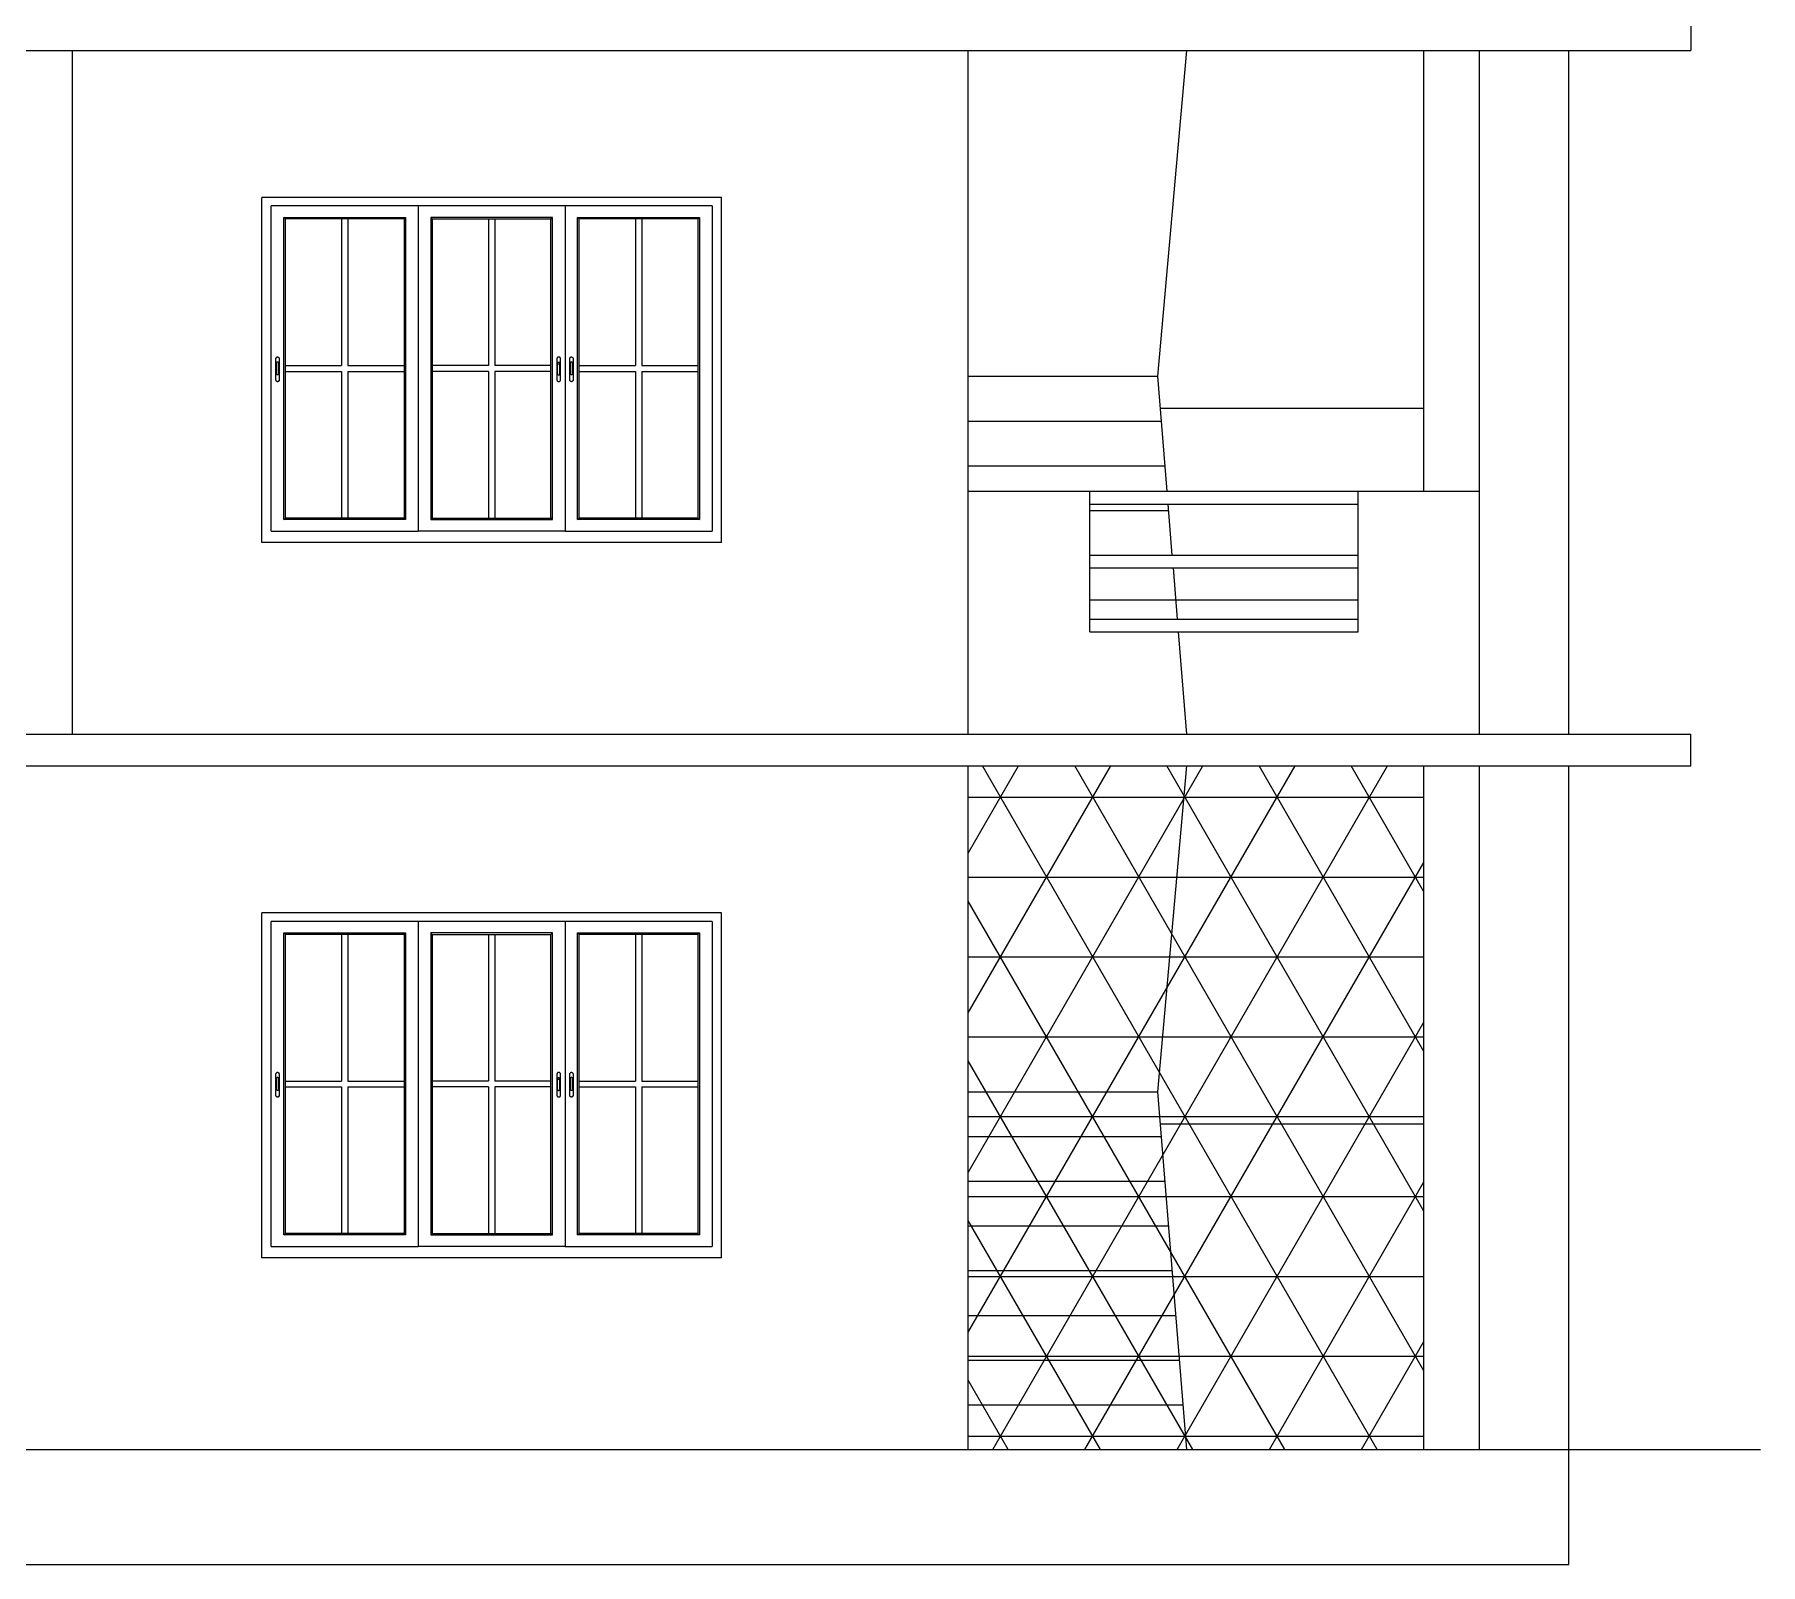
# Model space of a CAD drawing. Header units: inches. Extents: x -5058079 to -5054904, y -3262045 to -3259800.
# Drawn here: x -5056886.4 to -5056616.2, y -3261792.7 to -3261553.2 of the extents above; entities that cross this region are included whole.
import ezdxf

# ---------------------------------------------------------------- set-up
doc = ezdxf.new("R2010")
doc.units = ezdxf.units.IN
doc.header["$LTSCALE"] = 2
doc.header["$MEASUREMENT"] = 0
doc.layers.get('0').update_dxf_attribs({"linetype": 'CONTINUOUS'})
doc.layers.add('A-Hatch', color=7, linetype='CONTINUOUS')
doc.layers.add('window', color=4, linetype='CONTINUOUS', lineweight=13)

msp = doc.modelspace()

# ---------------------------------------------------------------- hatches: boundary and pattern name
at = {"layer": 'A-Hatch', "transparency": 33554661}
h = msp.add_hatch(dxfattribs=at)
h.set_pattern_fill('NET3', color=256, scale=100)
h.set_pattern_definition([(0, (22287.295, -2372.623), (0, 12.5), []), (60, (22287.295, -2372.623), (-10.825317547, 6.25), []), (120, (22287.295, -2372.623), (-10.825317547, -6.25), [])])
h.paths.add_polyline_path([(-5056740.23, -3261667.72), (-5056668.91, -3261667.72), (-5056668.91, -3261774.72), (-5056740.23, -3261774.72)])

# ---------------------------------------------------------------- linework, layer by layer
at = {"ltscale": 0.5}
for p, q in [((-5056627.1, -3261550.72), (-5056627.1, -3261555.72)), ((-5057080.27, -3261555.72), (-5056641.21, -3261555.72)), ((-5056880.47, -3261662.72), (-5056880.47, -3261555.72)), ((-5056740.23, -3261662.72), (-5056740.23, -3261555.72)), ((-5056710.54, -3261606.72), (-5056706.03, -3261555.72)), ((-5056668.91, -3261624.72), (-5056668.91, -3261555.72)), ((-5056660.21, -3261662.72), (-5056660.21, -3261555.72)), ((-5056646.21, -3261662.72), (-5056646.21, -3261555.72)), ((-5056641.21, -3261555.72), (-5056627.1, -3261555.72)), ((-5056740.23, -3261606.72), (-5056710.54, -3261606.72)), ((-5056709.09, -3261624.72), (-5056710.54, -3261606.72)), ((-5056710.14, -3261611.72), (-5056668.91, -3261611.72)), ((-5056740.23, -3261613.72), (-5056709.98, -3261613.72)), ((-5056740.23, -3261620.72), (-5056709.42, -3261620.72)), ((-5056740.23, -3261624.72), (-5056660.21, -3261624.72)), ((-5056721.22, -3261646.72), (-5056721.22, -3261624.72)), ((-5056679.22, -3261646.72), (-5056679.22, -3261624.72)), ((-5056721.22, -3261626.72), (-5056679.22, -3261626.72)), ((-5056721.22, -3261627.72), (-5056708.85, -3261627.72)), ((-5056708.29, -3261634.72), (-5056708.93, -3261626.72)), ((-5056721.22, -3261634.72), (-5056679.22, -3261634.72)), ((-5056721.22, -3261636.72), (-5056679.22, -3261636.72)), ((-5056707.48, -3261644.72), (-5056708.13, -3261636.72)), ((-5056721.22, -3261641.72), (-5056679.22, -3261641.72)), ((-5056721.22, -3261644.72), (-5056679.22, -3261644.72)), ((-5056721.22, -3261646.72), (-5056679.22, -3261646.72)), ((-5056706.03, -3261662.72), (-5056707.32, -3261646.72)), ((-5057080.27, -3261662.72), (-5056641.21, -3261662.72)), ((-5056641.21, -3261662.72), (-5056627.1, -3261662.72)), ((-5056627.1, -3261667.72), (-5056627.1, -3261662.72)), ((-5057080.27, -3261667.72), (-5056641.21, -3261667.72)), ((-5056740.23, -3261774.72), (-5056740.23, -3261667.72)), ((-5056710.54, -3261718.72), (-5056706.03, -3261667.72)), ((-5056668.91, -3261774.72), (-5056668.91, -3261667.72)), ((-5056660.21, -3261774.72), (-5056660.21, -3261667.72)), ((-5056646.21, -3261774.72), (-5056646.21, -3261667.72)), ((-5056641.21, -3261667.72), (-5056627.1, -3261667.72)), ((-5056740.23, -3261718.72), (-5056710.54, -3261718.72)), ((-5056706.03, -3261774.72), (-5056710.54, -3261718.72)), ((-5056740.23, -3261725.72), (-5056709.98, -3261725.72)), ((-5056710.14, -3261723.72), (-5056668.91, -3261723.72)), ((-5056740.23, -3261732.72), (-5056709.42, -3261732.72)), ((-5056740.23, -3261739.72), (-5056708.85, -3261739.72)), ((-5056740.23, -3261746.72), (-5056708.29, -3261746.72)), ((-5056740.23, -3261753.72), (-5056707.72, -3261753.72)), ((-5056740.23, -3261760.72), (-5056707.16, -3261760.72)), ((-5056740.23, -3261767.72), (-5056706.6, -3261767.72)), ((-5057092.27, -3261774.72), (-5056646.21, -3261774.72)), ((-5056740.23, -3261774.72), (-5056706.03, -3261774.72)), ((-5056646.21, -3261774.72), (-5056616.21, -3261774.72)), ((-5056646.21, -3261792.72), (-5056646.21, -3261774.72)), ((-5057092.27, -3261792.72), (-5056646.21, -3261792.72))]:
    msp.add_line(p, q, dxfattribs=at)
at = {"layer": 'window'}
for p, q in [((-5056850.85, -3261632.72), (-5056850.85, -3261578.72)), ((-5056778.85, -3261578.72), (-5056850.85, -3261578.72)), ((-5056849.35, -3261630.94), (-5056849.35, -3261580.05)), ((-5056780.35, -3261580.05), (-5056849.35, -3261580.05)), ((-5056826.35, -3261580.05), (-5056826.35, -3261630.94)), ((-5056803.35, -3261580.05), (-5056803.35, -3261630.94)), ((-5056780.35, -3261580.05), (-5056780.35, -3261630.94)), ((-5056778.85, -3261632.72), (-5056778.85, -3261578.72)), ((-5056847.39, -3261629.14), (-5056847.39, -3261581.85)), ((-5056847.39, -3261581.85), (-5056828.32, -3261581.85)), ((-5056847.14, -3261582.08), (-5056847.39, -3261581.85)), ((-5056847.14, -3261628.92), (-5056847.14, -3261582.08)), ((-5056828.56, -3261582.08), (-5056847.14, -3261582.08)), ((-5056838.34, -3261582.08), (-5056838.34, -3261605.05)), ((-5056837.36, -3261582.08), (-5056837.36, -3261605.05)), ((-5056828.56, -3261582.08), (-5056828.32, -3261581.85)), ((-5056828.56, -3261582.08), (-5056828.56, -3261628.92)), ((-5056828.32, -3261581.85), (-5056828.32, -3261629.14)), ((-5056805.32, -3261581.85), (-5056824.39, -3261581.85)), ((-5056824.39, -3261581.85), (-5056824.39, -3261629.14)), ((-5056824.14, -3261582.08), (-5056824.39, -3261581.85)), ((-5056824.14, -3261582.08), (-5056824.14, -3261628.92)), ((-5056824.14, -3261582.08), (-5056805.56, -3261582.08)), ((-5056815.34, -3261582.08), (-5056815.34, -3261605.05)), ((-5056814.36, -3261582.08), (-5056814.36, -3261605.05)), ((-5056805.56, -3261582.08), (-5056805.32, -3261581.85)), ((-5056805.56, -3261628.92), (-5056805.56, -3261582.08)), ((-5056805.32, -3261629.14), (-5056805.32, -3261581.85)), ((-5056801.39, -3261629.14), (-5056801.39, -3261581.85)), ((-5056801.39, -3261581.85), (-5056782.32, -3261581.85)), ((-5056801.14, -3261582.08), (-5056801.39, -3261581.85)), ((-5056801.14, -3261628.92), (-5056801.14, -3261582.08)), ((-5056782.56, -3261582.08), (-5056801.14, -3261582.08)), ((-5056792.34, -3261582.08), (-5056792.34, -3261605.05)), ((-5056791.36, -3261582.08), (-5056791.36, -3261605.05)), ((-5056782.56, -3261582.08), (-5056782.32, -3261581.85)), ((-5056782.56, -3261582.08), (-5056782.56, -3261628.92)), ((-5056782.32, -3261581.85), (-5056782.32, -3261629.14)), ((-5056848.63, -3261603.93), (-5056848.61, -3261603.86)), ((-5056848.63, -3261603.93), (-5056848.62, -3261603.9)), ((-5056848.63, -3261607.32), (-5056848.63, -3261603.93)), ((-5056848.62, -3261603.9), (-5056848.61, -3261603.86)), ((-5056848.61, -3261603.86), (-5056848.6, -3261603.83)), ((-5056848.6, -3261603.83), (-5056848.57, -3261603.8)), ((-5056848.55, -3261603.77), (-5056848.57, -3261603.8)), ((-5056848.52, -3261603.75), (-5056848.55, -3261603.77)), ((-5056848.52, -3261603.75), (-5056848.48, -3261603.73)), ((-5056848.44, -3261603.72), (-5056848.48, -3261603.73)), ((-5056848.4, -3261603.71), (-5056848.44, -3261603.72)), ((-5056848.36, -3261603.71), (-5056848.4, -3261603.71)), ((-5056848.31, -3261603.71), (-5056848.36, -3261603.71)), ((-5056848.31, -3261603.71), (-5056848.27, -3261603.72)), ((-5056848.27, -3261603.72), (-5056848.23, -3261603.73)), ((-5056848.23, -3261603.73), (-5056848.2, -3261603.75)), ((-5056848.2, -3261603.75), (-5056848.17, -3261603.77)), ((-5056848.17, -3261603.77), (-5056848.14, -3261603.8)), ((-5056848.12, -3261603.83), (-5056848.14, -3261603.8)), ((-5056848.1, -3261603.86), (-5056848.12, -3261603.83)), ((-5056848.09, -3261603.9), (-5056848.1, -3261603.86)), ((-5056848.09, -3261603.9), (-5056848.09, -3261603.93)), ((-5056848.09, -3261603.93), (-5056848.09, -3261607.32)), ((-5056804.61, -3261603.9), (-5056804.62, -3261603.93)), ((-5056804.62, -3261603.93), (-5056804.62, -3261607.32)), ((-5056804.6, -3261603.86), (-5056804.61, -3261603.9)), ((-5056804.59, -3261603.83), (-5056804.6, -3261603.86)), ((-5056804.57, -3261603.8), (-5056804.59, -3261603.83)), ((-5056804.54, -3261603.77), (-5056804.57, -3261603.8)), ((-5056804.51, -3261603.75), (-5056804.54, -3261603.77)), ((-5056804.47, -3261603.73), (-5056804.51, -3261603.75)), ((-5056804.43, -3261603.72), (-5056804.47, -3261603.73)), ((-5056804.39, -3261603.71), (-5056804.43, -3261603.72)), ((-5056804.35, -3261603.71), (-5056804.39, -3261603.71)), ((-5056804.31, -3261603.71), (-5056804.35, -3261603.71)), ((-5056804.26, -3261603.72), (-5056804.31, -3261603.71)), ((-5056804.22, -3261603.73), (-5056804.26, -3261603.72)), ((-5056804.19, -3261603.75), (-5056804.22, -3261603.73)), ((-5056804.16, -3261603.77), (-5056804.19, -3261603.75)), ((-5056804.13, -3261603.8), (-5056804.16, -3261603.77)), ((-5056804.11, -3261603.83), (-5056804.13, -3261603.8)), ((-5056804.09, -3261603.86), (-5056804.11, -3261603.83)), ((-5056804.08, -3261603.9), (-5056804.09, -3261603.86)), ((-5056804.08, -3261603.93), (-5056804.09, -3261603.86)), ((-5056804.08, -3261603.93), (-5056804.08, -3261603.9)), ((-5056804.08, -3261607.32), (-5056804.08, -3261603.93)), ((-5056802.63, -3261603.93), (-5056802.61, -3261603.86)), ((-5056802.63, -3261603.93), (-5056802.62, -3261603.9)), ((-5056802.63, -3261607.32), (-5056802.63, -3261603.93)), ((-5056802.62, -3261603.9), (-5056802.61, -3261603.86)), ((-5056802.61, -3261603.86), (-5056802.6, -3261603.83)), ((-5056802.6, -3261603.83), (-5056802.57, -3261603.8)), ((-5056802.55, -3261603.77), (-5056802.57, -3261603.8)), ((-5056802.52, -3261603.75), (-5056802.55, -3261603.77)), ((-5056802.52, -3261603.75), (-5056802.48, -3261603.73)), ((-5056802.44, -3261603.72), (-5056802.48, -3261603.73)), ((-5056802.4, -3261603.71), (-5056802.44, -3261603.72)), ((-5056802.36, -3261603.71), (-5056802.4, -3261603.71)), ((-5056802.31, -3261603.71), (-5056802.36, -3261603.71)), ((-5056802.31, -3261603.71), (-5056802.27, -3261603.72)), ((-5056802.27, -3261603.72), (-5056802.23, -3261603.73)), ((-5056802.23, -3261603.73), (-5056802.2, -3261603.75)), ((-5056802.2, -3261603.75), (-5056802.17, -3261603.77)), ((-5056802.17, -3261603.77), (-5056802.14, -3261603.8)), ((-5056802.12, -3261603.83), (-5056802.14, -3261603.8)), ((-5056802.1, -3261603.86), (-5056802.12, -3261603.83)), ((-5056802.09, -3261603.9), (-5056802.1, -3261603.86)), ((-5056802.09, -3261603.9), (-5056802.09, -3261603.93)), ((-5056802.09, -3261603.93), (-5056802.09, -3261607.32)), ((-5056848.53, -3261604.6), (-5056848.54, -3261604.63)), ((-5056848.54, -3261604.63), (-5056848.54, -3261604.65)), ((-5056848.54, -3261604.65), (-5056848.54, -3261606.36)), ((-5056848.54, -3261606.38), (-5056848.54, -3261606.36)), ((-5056848.53, -3261606.4), (-5056848.54, -3261606.38)), ((-5056848.52, -3261604.58), (-5056848.53, -3261604.6)), ((-5056848.52, -3261606.42), (-5056848.53, -3261606.4)), ((-5056848.5, -3261604.56), (-5056848.52, -3261604.58)), ((-5056848.5, -3261606.44), (-5056848.52, -3261606.42)), ((-5056848.48, -3261604.54), (-5056848.5, -3261604.56)), ((-5056848.48, -3261606.46), (-5056848.5, -3261606.44)), ((-5056848.46, -3261604.53), (-5056848.48, -3261604.54)), ((-5056848.46, -3261606.48), (-5056848.48, -3261606.46)), ((-5056848.44, -3261604.52), (-5056848.46, -3261604.53)), ((-5056848.44, -3261606.49), (-5056848.46, -3261606.48)), ((-5056848.41, -3261604.51), (-5056848.44, -3261604.52)), ((-5056848.41, -3261606.5), (-5056848.44, -3261606.49)), ((-5056848.38, -3261604.5), (-5056848.41, -3261604.51)), ((-5056848.38, -3261606.5), (-5056848.41, -3261606.5)), ((-5056848.36, -3261604.5), (-5056848.38, -3261604.5)), ((-5056848.36, -3261606.5), (-5056848.38, -3261606.5)), ((-5056848.33, -3261604.5), (-5056848.36, -3261604.5)), ((-5056848.33, -3261606.5), (-5056848.36, -3261606.5)), ((-5056848.3, -3261604.51), (-5056848.33, -3261604.5)), ((-5056848.3, -3261606.5), (-5056848.33, -3261606.5)), ((-5056848.27, -3261604.52), (-5056848.3, -3261604.51)), ((-5056848.27, -3261606.49), (-5056848.3, -3261606.5)), ((-5056848.25, -3261604.53), (-5056848.27, -3261604.52)), ((-5056848.25, -3261606.48), (-5056848.27, -3261606.49)), ((-5056848.23, -3261604.54), (-5056848.25, -3261604.53)), ((-5056848.23, -3261606.46), (-5056848.25, -3261606.48)), ((-5056848.21, -3261604.56), (-5056848.23, -3261604.54)), ((-5056848.21, -3261606.44), (-5056848.23, -3261606.46)), ((-5056848.19, -3261604.58), (-5056848.21, -3261604.56)), ((-5056848.19, -3261606.42), (-5056848.21, -3261606.44)), ((-5056848.18, -3261604.6), (-5056848.19, -3261604.58)), ((-5056848.18, -3261606.4), (-5056848.19, -3261606.42)), ((-5056848.18, -3261604.63), (-5056848.18, -3261604.6)), ((-5056848.17, -3261604.65), (-5056848.18, -3261604.63)), ((-5056848.17, -3261606.36), (-5056848.18, -3261606.38)), ((-5056848.18, -3261606.38), (-5056848.18, -3261606.4)), ((-5056848.17, -3261606.36), (-5056848.17, -3261604.65)), ((-5056847.14, -3261605.05), (-5056838.34, -3261605.05)), ((-5056847.14, -3261605.95), (-5056838.34, -3261605.95)), ((-5056838.34, -3261605.95), (-5056838.34, -3261628.92)), ((-5056837.36, -3261605.05), (-5056828.56, -3261605.05)), ((-5056837.36, -3261605.95), (-5056828.56, -3261605.95)), ((-5056837.36, -3261605.95), (-5056837.36, -3261628.92)), ((-5056815.34, -3261605.05), (-5056824.14, -3261605.05)), ((-5056815.34, -3261605.95), (-5056824.14, -3261605.95)), ((-5056815.34, -3261605.95), (-5056815.34, -3261628.92)), ((-5056805.56, -3261605.05), (-5056814.36, -3261605.05)), ((-5056814.36, -3261605.95), (-5056814.36, -3261628.92)), ((-5056805.56, -3261605.95), (-5056814.36, -3261605.95)), ((-5056804.53, -3261604.63), (-5056804.52, -3261604.6)), ((-5056804.53, -3261604.65), (-5056804.53, -3261604.63)), ((-5056804.53, -3261604.9), (-5056804.53, -3261604.65)), ((-5056804.53, -3261604.87), (-5056804.52, -3261604.85)), ((-5056804.53, -3261604.9), (-5056804.53, -3261604.87)), ((-5056804.53, -3261606.36), (-5056804.53, -3261604.9)), ((-5056804.53, -3261606.36), (-5056804.53, -3261606.38)), ((-5056804.53, -3261606.38), (-5056804.52, -3261606.4)), ((-5056804.52, -3261604.6), (-5056804.51, -3261604.58)), ((-5056804.52, -3261604.85), (-5056804.51, -3261604.83)), ((-5056804.52, -3261606.4), (-5056804.51, -3261606.42)), ((-5056804.51, -3261604.58), (-5056804.49, -3261604.56)), ((-5056804.51, -3261604.83), (-5056804.49, -3261604.81)), ((-5056804.51, -3261606.42), (-5056804.49, -3261606.44)), ((-5056804.49, -3261604.56), (-5056804.48, -3261604.54)), ((-5056804.49, -3261604.81), (-5056804.48, -3261604.79)), ((-5056804.49, -3261606.44), (-5056804.48, -3261606.46)), ((-5056804.48, -3261604.54), (-5056804.45, -3261604.53)), ((-5056804.48, -3261604.79), (-5056804.45, -3261604.78)), ((-5056804.48, -3261606.46), (-5056804.45, -3261606.48)), ((-5056804.45, -3261604.53), (-5056804.43, -3261604.52)), ((-5056804.45, -3261604.78), (-5056804.43, -3261604.76)), ((-5056804.45, -3261606.48), (-5056804.43, -3261606.49)), ((-5056804.43, -3261604.52), (-5056804.4, -3261604.51)), ((-5056804.43, -3261604.76), (-5056804.4, -3261604.76)), ((-5056804.43, -3261606.49), (-5056804.4, -3261606.5)), ((-5056804.4, -3261604.51), (-5056804.38, -3261604.5)), ((-5056804.4, -3261604.76), (-5056804.38, -3261604.75)), ((-5056804.4, -3261606.5), (-5056804.38, -3261606.5)), ((-5056804.38, -3261604.5), (-5056804.35, -3261604.5)), ((-5056804.38, -3261604.75), (-5056804.35, -3261604.75)), ((-5056804.38, -3261606.5), (-5056804.35, -3261606.5)), ((-5056804.35, -3261604.5), (-5056804.32, -3261604.5)), ((-5056804.35, -3261604.75), (-5056804.32, -3261604.75)), ((-5056804.35, -3261606.5), (-5056804.32, -3261606.5)), ((-5056804.32, -3261604.5), (-5056804.29, -3261604.51)), ((-5056804.32, -3261604.75), (-5056804.29, -3261604.76)), ((-5056804.32, -3261606.5), (-5056804.29, -3261606.5)), ((-5056804.29, -3261604.51), (-5056804.26, -3261604.52)), ((-5056804.29, -3261604.76), (-5056804.26, -3261604.76)), ((-5056804.29, -3261606.5), (-5056804.26, -3261606.49)), ((-5056804.26, -3261604.52), (-5056804.24, -3261604.53)), ((-5056804.26, -3261604.76), (-5056804.24, -3261604.78)), ((-5056804.26, -3261606.49), (-5056804.24, -3261606.48)), ((-5056804.24, -3261604.53), (-5056804.22, -3261604.54)), ((-5056804.24, -3261604.78), (-5056804.22, -3261604.79)), ((-5056804.24, -3261606.48), (-5056804.22, -3261606.46)), ((-5056804.22, -3261604.54), (-5056804.2, -3261604.56)), ((-5056804.22, -3261604.79), (-5056804.2, -3261604.81)), ((-5056804.22, -3261606.46), (-5056804.2, -3261606.44)), ((-5056804.2, -3261604.56), (-5056804.19, -3261604.58)), ((-5056804.2, -3261604.81), (-5056804.19, -3261604.83)), ((-5056804.2, -3261606.44), (-5056804.19, -3261606.42)), ((-5056804.19, -3261604.58), (-5056804.17, -3261604.6)), ((-5056804.19, -3261604.83), (-5056804.17, -3261604.85)), ((-5056804.19, -3261606.42), (-5056804.17, -3261606.4)), ((-5056804.17, -3261604.6), (-5056804.17, -3261604.63)), ((-5056804.17, -3261604.63), (-5056804.17, -3261604.65)), ((-5056804.17, -3261606.36), (-5056804.17, -3261604.65)), ((-5056804.17, -3261604.85), (-5056804.17, -3261604.87)), ((-5056804.17, -3261604.87), (-5056804.17, -3261604.9)), ((-5056804.17, -3261606.38), (-5056804.17, -3261606.36)), ((-5056804.17, -3261606.4), (-5056804.17, -3261606.38)), ((-5056802.53, -3261604.6), (-5056802.54, -3261604.63)), ((-5056802.54, -3261604.63), (-5056802.54, -3261604.65)), ((-5056802.54, -3261604.65), (-5056802.54, -3261606.36)), ((-5056802.54, -3261606.38), (-5056802.54, -3261606.36)), ((-5056802.53, -3261606.4), (-5056802.54, -3261606.38)), ((-5056802.52, -3261604.58), (-5056802.53, -3261604.6)), ((-5056802.52, -3261606.42), (-5056802.53, -3261606.4)), ((-5056802.5, -3261604.56), (-5056802.52, -3261604.58)), ((-5056802.5, -3261606.44), (-5056802.52, -3261606.42)), ((-5056802.48, -3261604.54), (-5056802.5, -3261604.56)), ((-5056802.48, -3261606.46), (-5056802.5, -3261606.44)), ((-5056802.46, -3261604.53), (-5056802.48, -3261604.54)), ((-5056802.46, -3261606.48), (-5056802.48, -3261606.46)), ((-5056802.44, -3261604.52), (-5056802.46, -3261604.53)), ((-5056802.44, -3261606.49), (-5056802.46, -3261606.48)), ((-5056802.41, -3261604.51), (-5056802.44, -3261604.52)), ((-5056802.41, -3261606.5), (-5056802.44, -3261606.49)), ((-5056802.38, -3261604.5), (-5056802.41, -3261604.51)), ((-5056802.38, -3261606.5), (-5056802.41, -3261606.5)), ((-5056802.36, -3261604.5), (-5056802.38, -3261604.5)), ((-5056802.36, -3261606.5), (-5056802.38, -3261606.5)), ((-5056802.33, -3261604.5), (-5056802.36, -3261604.5)), ((-5056802.33, -3261606.5), (-5056802.36, -3261606.5)), ((-5056802.3, -3261604.51), (-5056802.33, -3261604.5)), ((-5056802.3, -3261606.5), (-5056802.33, -3261606.5)), ((-5056802.27, -3261604.52), (-5056802.3, -3261604.51)), ((-5056802.27, -3261606.49), (-5056802.3, -3261606.5)), ((-5056802.25, -3261604.53), (-5056802.27, -3261604.52)), ((-5056802.25, -3261606.48), (-5056802.27, -3261606.49)), ((-5056802.23, -3261604.54), (-5056802.25, -3261604.53)), ((-5056802.23, -3261606.46), (-5056802.25, -3261606.48)), ((-5056802.21, -3261604.56), (-5056802.23, -3261604.54)), ((-5056802.21, -3261606.44), (-5056802.23, -3261606.46)), ((-5056802.19, -3261604.58), (-5056802.21, -3261604.56)), ((-5056802.19, -3261606.42), (-5056802.21, -3261606.44)), ((-5056802.18, -3261604.6), (-5056802.19, -3261604.58)), ((-5056802.18, -3261606.4), (-5056802.19, -3261606.42)), ((-5056802.18, -3261604.63), (-5056802.18, -3261604.6)), ((-5056802.17, -3261604.65), (-5056802.18, -3261604.63)), ((-5056802.17, -3261606.36), (-5056802.18, -3261606.38)), ((-5056802.18, -3261606.38), (-5056802.18, -3261606.4)), ((-5056802.17, -3261606.36), (-5056802.17, -3261604.65)), ((-5056801.14, -3261605.05), (-5056792.34, -3261605.05)), ((-5056801.14, -3261605.95), (-5056792.34, -3261605.95)), ((-5056792.34, -3261605.95), (-5056792.34, -3261628.92)), ((-5056791.36, -3261605.05), (-5056782.56, -3261605.05)), ((-5056791.36, -3261605.95), (-5056782.56, -3261605.95)), ((-5056791.36, -3261605.95), (-5056791.36, -3261628.92)), ((-5056848.62, -3261607.36), (-5056848.63, -3261607.32)), ((-5056848.61, -3261607.39), (-5056848.62, -3261607.36)), ((-5056848.61, -3261607.39), (-5056848.6, -3261607.42)), ((-5056848.6, -3261607.42), (-5056848.57, -3261607.45)), ((-5056848.57, -3261607.45), (-5056848.55, -3261607.48)), ((-5056848.52, -3261607.5), (-5056848.55, -3261607.48)), ((-5056848.48, -3261607.52), (-5056848.52, -3261607.5)), ((-5056848.48, -3261607.52), (-5056848.44, -3261607.53)), ((-5056848.4, -3261607.54), (-5056848.44, -3261607.53)), ((-5056848.36, -3261607.54), (-5056848.4, -3261607.54)), ((-5056848.36, -3261607.54), (-5056848.31, -3261607.54)), ((-5056848.31, -3261607.54), (-5056848.27, -3261607.53)), ((-5056848.23, -3261607.52), (-5056848.27, -3261607.53)), ((-5056848.2, -3261607.5), (-5056848.23, -3261607.52)), ((-5056848.2, -3261607.5), (-5056848.17, -3261607.48)), ((-5056848.17, -3261607.48), (-5056848.14, -3261607.45)), ((-5056848.14, -3261607.45), (-5056848.12, -3261607.42)), ((-5056848.1, -3261607.39), (-5056848.12, -3261607.42)), ((-5056848.09, -3261607.32), (-5056848.1, -3261607.39)), ((-5056848.09, -3261607.36), (-5056848.1, -3261607.39)), ((-5056848.09, -3261607.36), (-5056848.09, -3261607.32)), ((-5056804.61, -3261607.36), (-5056804.62, -3261607.32)), ((-5056804.62, -3261607.32), (-5056804.6, -3261607.39)), ((-5056804.61, -3261607.36), (-5056804.6, -3261607.39)), ((-5056804.6, -3261607.39), (-5056804.59, -3261607.42)), ((-5056804.59, -3261607.42), (-5056804.57, -3261607.45)), ((-5056804.57, -3261607.45), (-5056804.54, -3261607.48)), ((-5056804.54, -3261607.48), (-5056804.51, -3261607.5)), ((-5056804.51, -3261607.5), (-5056804.47, -3261607.52)), ((-5056804.47, -3261607.52), (-5056804.43, -3261607.53)), ((-5056804.43, -3261607.53), (-5056804.39, -3261607.54)), ((-5056804.39, -3261607.54), (-5056804.35, -3261607.54)), ((-5056804.35, -3261607.54), (-5056804.31, -3261607.54)), ((-5056804.31, -3261607.54), (-5056804.26, -3261607.53)), ((-5056804.26, -3261607.53), (-5056804.22, -3261607.52)), ((-5056804.22, -3261607.52), (-5056804.19, -3261607.5)), ((-5056804.19, -3261607.5), (-5056804.16, -3261607.48)), ((-5056804.16, -3261607.48), (-5056804.13, -3261607.45)), ((-5056804.13, -3261607.45), (-5056804.11, -3261607.42)), ((-5056804.11, -3261607.42), (-5056804.09, -3261607.39)), ((-5056804.09, -3261607.39), (-5056804.08, -3261607.36)), ((-5056804.08, -3261607.36), (-5056804.08, -3261607.32)), ((-5056802.62, -3261607.36), (-5056802.63, -3261607.32)), ((-5056802.61, -3261607.39), (-5056802.62, -3261607.36)), ((-5056802.61, -3261607.39), (-5056802.6, -3261607.42)), ((-5056802.6, -3261607.42), (-5056802.57, -3261607.45)), ((-5056802.57, -3261607.45), (-5056802.55, -3261607.48)), ((-5056802.52, -3261607.5), (-5056802.55, -3261607.48)), ((-5056802.48, -3261607.52), (-5056802.52, -3261607.5)), ((-5056802.48, -3261607.52), (-5056802.44, -3261607.53)), ((-5056802.4, -3261607.54), (-5056802.44, -3261607.53)), ((-5056802.36, -3261607.54), (-5056802.4, -3261607.54)), ((-5056802.36, -3261607.54), (-5056802.31, -3261607.54)), ((-5056802.31, -3261607.54), (-5056802.27, -3261607.53)), ((-5056802.23, -3261607.52), (-5056802.27, -3261607.53)), ((-5056802.2, -3261607.5), (-5056802.23, -3261607.52)), ((-5056802.2, -3261607.5), (-5056802.17, -3261607.48)), ((-5056802.17, -3261607.48), (-5056802.14, -3261607.45)), ((-5056802.14, -3261607.45), (-5056802.12, -3261607.42)), ((-5056802.1, -3261607.39), (-5056802.12, -3261607.42)), ((-5056802.09, -3261607.32), (-5056802.1, -3261607.39)), ((-5056802.09, -3261607.36), (-5056802.1, -3261607.39)), ((-5056802.09, -3261607.36), (-5056802.09, -3261607.32)), ((-5056849.35, -3261630.94), (-5056826.35, -3261630.94)), ((-5056847.39, -3261629.14), (-5056847.14, -3261628.92)), ((-5056828.32, -3261629.14), (-5056847.39, -3261629.14)), ((-5056828.56, -3261628.92), (-5056847.14, -3261628.92)), ((-5056828.56, -3261628.92), (-5056828.32, -3261629.14)), ((-5056803.35, -3261630.94), (-5056826.35, -3261630.94)), ((-5056824.14, -3261628.92), (-5056824.39, -3261629.14)), ((-5056824.39, -3261629.14), (-5056805.32, -3261629.14)), ((-5056824.14, -3261628.92), (-5056805.56, -3261628.92)), ((-5056805.32, -3261629.14), (-5056805.56, -3261628.92)), ((-5056803.35, -3261630.94), (-5056780.35, -3261630.94)), ((-5056801.39, -3261629.14), (-5056801.14, -3261628.92)), ((-5056782.32, -3261629.14), (-5056801.39, -3261629.14)), ((-5056782.56, -3261628.92), (-5056801.14, -3261628.92)), ((-5056782.56, -3261628.92), (-5056782.32, -3261629.14)), ((-5056778.85, -3261632.72), (-5056850.85, -3261632.72)), ((-5056850.85, -3261744.72), (-5056850.85, -3261690.72)), ((-5056778.85, -3261690.72), (-5056850.85, -3261690.72)), ((-5056778.85, -3261744.72), (-5056778.85, -3261690.72)), ((-5056849.35, -3261742.94), (-5056849.35, -3261692.05)), ((-5056780.35, -3261692.05), (-5056849.35, -3261692.05)), ((-5056826.35, -3261692.05), (-5056826.35, -3261742.94)), ((-5056803.35, -3261692.05), (-5056803.35, -3261742.94)), ((-5056780.35, -3261692.05), (-5056780.35, -3261742.94)), ((-5056847.39, -3261741.14), (-5056847.39, -3261693.85)), ((-5056847.39, -3261693.85), (-5056828.32, -3261693.85)), ((-5056847.14, -3261694.08), (-5056847.39, -3261693.85)), ((-5056847.14, -3261740.92), (-5056847.14, -3261694.08)), ((-5056828.56, -3261694.08), (-5056847.14, -3261694.08)), ((-5056838.34, -3261694.08), (-5056838.34, -3261717.05)), ((-5056837.36, -3261694.08), (-5056837.36, -3261717.05)), ((-5056828.56, -3261694.08), (-5056828.32, -3261693.85)), ((-5056828.56, -3261694.08), (-5056828.56, -3261740.92)), ((-5056828.32, -3261693.85), (-5056828.32, -3261741.14)), ((-5056805.32, -3261693.85), (-5056824.39, -3261693.85)), ((-5056824.39, -3261693.85), (-5056824.39, -3261741.14)), ((-5056824.14, -3261694.08), (-5056824.39, -3261693.85)), ((-5056824.14, -3261694.08), (-5056824.14, -3261740.92)), ((-5056824.14, -3261694.08), (-5056805.56, -3261694.08)), ((-5056815.34, -3261694.08), (-5056815.34, -3261717.05)), ((-5056814.36, -3261694.08), (-5056814.36, -3261717.05)), ((-5056805.56, -3261694.08), (-5056805.32, -3261693.85)), ((-5056805.56, -3261740.92), (-5056805.56, -3261694.08)), ((-5056805.32, -3261741.14), (-5056805.32, -3261693.85)), ((-5056801.39, -3261741.14), (-5056801.39, -3261693.85)), ((-5056801.39, -3261693.85), (-5056782.32, -3261693.85)), ((-5056801.14, -3261694.08), (-5056801.39, -3261693.85)), ((-5056801.14, -3261740.92), (-5056801.14, -3261694.08)), ((-5056782.56, -3261694.08), (-5056801.14, -3261694.08)), ((-5056792.34, -3261694.08), (-5056792.34, -3261717.05)), ((-5056791.36, -3261694.08), (-5056791.36, -3261717.05)), ((-5056782.56, -3261694.08), (-5056782.32, -3261693.85)), ((-5056782.56, -3261694.08), (-5056782.56, -3261740.92)), ((-5056782.32, -3261693.85), (-5056782.32, -3261741.14)), ((-5056848.63, -3261715.93), (-5056848.61, -3261715.86)), ((-5056848.63, -3261715.93), (-5056848.62, -3261715.9)), ((-5056848.63, -3261719.32), (-5056848.63, -3261715.93)), ((-5056848.62, -3261715.9), (-5056848.61, -3261715.86)), ((-5056848.61, -3261715.86), (-5056848.6, -3261715.83)), ((-5056848.6, -3261715.83), (-5056848.57, -3261715.8)), ((-5056848.55, -3261715.77), (-5056848.57, -3261715.8)), ((-5056848.52, -3261715.75), (-5056848.55, -3261715.77)), ((-5056848.53, -3261716.6), (-5056848.54, -3261716.63)), ((-5056848.54, -3261716.63), (-5056848.54, -3261716.65)), ((-5056848.54, -3261716.65), (-5056848.54, -3261718.36)), ((-5056848.52, -3261716.58), (-5056848.53, -3261716.6)), ((-5056848.52, -3261715.75), (-5056848.48, -3261715.73)), ((-5056848.5, -3261716.56), (-5056848.52, -3261716.58)), ((-5056848.48, -3261716.54), (-5056848.5, -3261716.56)), ((-5056848.44, -3261715.72), (-5056848.48, -3261715.73)), ((-5056848.46, -3261716.53), (-5056848.48, -3261716.54)), ((-5056848.44, -3261716.52), (-5056848.46, -3261716.53)), ((-5056848.4, -3261715.71), (-5056848.44, -3261715.72)), ((-5056848.41, -3261716.51), (-5056848.44, -3261716.52)), ((-5056848.38, -3261716.5), (-5056848.41, -3261716.51)), ((-5056848.36, -3261715.71), (-5056848.4, -3261715.71)), ((-5056848.36, -3261716.5), (-5056848.38, -3261716.5)), ((-5056848.31, -3261715.71), (-5056848.36, -3261715.71)), ((-5056848.33, -3261716.5), (-5056848.36, -3261716.5)), ((-5056848.3, -3261716.51), (-5056848.33, -3261716.5)), ((-5056848.31, -3261715.71), (-5056848.27, -3261715.72)), ((-5056848.27, -3261716.52), (-5056848.3, -3261716.51)), ((-5056848.27, -3261715.72), (-5056848.23, -3261715.73)), ((-5056848.25, -3261716.53), (-5056848.27, -3261716.52)), ((-5056848.23, -3261716.54), (-5056848.25, -3261716.53)), ((-5056848.23, -3261715.73), (-5056848.2, -3261715.75)), ((-5056848.21, -3261716.56), (-5056848.23, -3261716.54)), ((-5056848.19, -3261716.58), (-5056848.21, -3261716.56)), ((-5056848.2, -3261715.75), (-5056848.17, -3261715.77)), ((-5056848.18, -3261716.6), (-5056848.19, -3261716.58)), ((-5056848.18, -3261716.63), (-5056848.18, -3261716.6)), ((-5056848.17, -3261716.65), (-5056848.18, -3261716.63)), ((-5056848.17, -3261715.77), (-5056848.14, -3261715.8)), ((-5056848.17, -3261718.36), (-5056848.17, -3261716.65)), ((-5056848.12, -3261715.83), (-5056848.14, -3261715.8)), ((-5056848.1, -3261715.86), (-5056848.12, -3261715.83)), ((-5056848.09, -3261715.9), (-5056848.1, -3261715.86)), ((-5056848.09, -3261715.9), (-5056848.09, -3261715.93)), ((-5056848.09, -3261715.93), (-5056848.09, -3261719.32)), ((-5056847.14, -3261717.05), (-5056838.34, -3261717.05)), ((-5056847.14, -3261717.95), (-5056838.34, -3261717.95)), ((-5056838.34, -3261717.95), (-5056838.34, -3261740.92)), ((-5056837.36, -3261717.05), (-5056828.56, -3261717.05)), ((-5056837.36, -3261717.95), (-5056828.56, -3261717.95)), ((-5056837.36, -3261717.95), (-5056837.36, -3261740.92)), ((-5056815.34, -3261717.05), (-5056824.14, -3261717.05)), ((-5056815.34, -3261717.95), (-5056824.14, -3261717.95)), ((-5056815.34, -3261717.95), (-5056815.34, -3261740.92)), ((-5056805.56, -3261717.05), (-5056814.36, -3261717.05)), ((-5056814.36, -3261717.95), (-5056814.36, -3261740.92)), ((-5056805.56, -3261717.95), (-5056814.36, -3261717.95)), ((-5056804.61, -3261715.9), (-5056804.62, -3261715.93)), ((-5056804.62, -3261715.93), (-5056804.62, -3261719.32)), ((-5056804.6, -3261715.86), (-5056804.61, -3261715.9)), ((-5056804.59, -3261715.83), (-5056804.6, -3261715.86)), ((-5056804.57, -3261715.8), (-5056804.59, -3261715.83)), ((-5056804.54, -3261715.77), (-5056804.57, -3261715.8)), ((-5056804.51, -3261715.75), (-5056804.54, -3261715.77)), ((-5056804.53, -3261716.63), (-5056804.52, -3261716.6)), ((-5056804.53, -3261716.65), (-5056804.53, -3261716.63)), ((-5056804.53, -3261716.9), (-5056804.53, -3261716.65)), ((-5056804.53, -3261716.87), (-5056804.52, -3261716.85)), ((-5056804.53, -3261716.9), (-5056804.53, -3261716.87)), ((-5056804.53, -3261718.36), (-5056804.53, -3261716.9)), ((-5056804.52, -3261716.6), (-5056804.51, -3261716.58)), ((-5056804.52, -3261716.85), (-5056804.51, -3261716.83)), ((-5056804.47, -3261715.73), (-5056804.51, -3261715.75)), ((-5056804.51, -3261716.58), (-5056804.49, -3261716.56)), ((-5056804.51, -3261716.83), (-5056804.49, -3261716.81)), ((-5056804.49, -3261716.56), (-5056804.48, -3261716.54)), ((-5056804.49, -3261716.81), (-5056804.48, -3261716.79)), ((-5056804.48, -3261716.54), (-5056804.45, -3261716.53)), ((-5056804.48, -3261716.79), (-5056804.45, -3261716.78)), ((-5056804.43, -3261715.72), (-5056804.47, -3261715.73)), ((-5056804.45, -3261716.53), (-5056804.43, -3261716.52)), ((-5056804.45, -3261716.78), (-5056804.43, -3261716.76)), ((-5056804.39, -3261715.71), (-5056804.43, -3261715.72)), ((-5056804.43, -3261716.52), (-5056804.4, -3261716.51)), ((-5056804.43, -3261716.76), (-5056804.4, -3261716.76)), ((-5056804.4, -3261716.51), (-5056804.38, -3261716.5)), ((-5056804.4, -3261716.76), (-5056804.38, -3261716.75)), ((-5056804.35, -3261715.71), (-5056804.39, -3261715.71)), ((-5056804.38, -3261716.5), (-5056804.35, -3261716.5)), ((-5056804.38, -3261716.75), (-5056804.35, -3261716.75)), ((-5056804.31, -3261715.71), (-5056804.35, -3261715.71)), ((-5056804.35, -3261716.5), (-5056804.32, -3261716.5)), ((-5056804.35, -3261716.75), (-5056804.32, -3261716.75)), ((-5056804.32, -3261716.5), (-5056804.29, -3261716.51)), ((-5056804.32, -3261716.75), (-5056804.29, -3261716.76)), ((-5056804.26, -3261715.72), (-5056804.31, -3261715.71)), ((-5056804.29, -3261716.51), (-5056804.26, -3261716.52)), ((-5056804.29, -3261716.76), (-5056804.26, -3261716.76)), ((-5056804.22, -3261715.73), (-5056804.26, -3261715.72)), ((-5056804.26, -3261716.52), (-5056804.24, -3261716.53)), ((-5056804.26, -3261716.76), (-5056804.24, -3261716.78)), ((-5056804.24, -3261716.53), (-5056804.22, -3261716.54)), ((-5056804.24, -3261716.78), (-5056804.22, -3261716.79)), ((-5056804.19, -3261715.75), (-5056804.22, -3261715.73)), ((-5056804.22, -3261716.54), (-5056804.2, -3261716.56)), ((-5056804.22, -3261716.79), (-5056804.2, -3261716.81)), ((-5056804.2, -3261716.56), (-5056804.19, -3261716.58)), ((-5056804.2, -3261716.81), (-5056804.19, -3261716.83)), ((-5056804.16, -3261715.77), (-5056804.19, -3261715.75)), ((-5056804.19, -3261716.58), (-5056804.17, -3261716.6)), ((-5056804.19, -3261716.83), (-5056804.17, -3261716.85)), ((-5056804.17, -3261716.6), (-5056804.17, -3261716.63)), ((-5056804.17, -3261716.63), (-5056804.17, -3261716.65)), ((-5056804.17, -3261718.36), (-5056804.17, -3261716.65)), ((-5056804.17, -3261716.85), (-5056804.17, -3261716.87)), ((-5056804.17, -3261716.87), (-5056804.17, -3261716.9)), ((-5056804.13, -3261715.8), (-5056804.16, -3261715.77)), ((-5056804.11, -3261715.83), (-5056804.13, -3261715.8)), ((-5056804.09, -3261715.86), (-5056804.11, -3261715.83)), ((-5056804.08, -3261715.9), (-5056804.09, -3261715.86)), ((-5056804.08, -3261715.93), (-5056804.09, -3261715.86)), ((-5056804.08, -3261715.93), (-5056804.08, -3261715.9)), ((-5056804.08, -3261719.32), (-5056804.08, -3261715.93)), ((-5056802.63, -3261715.93), (-5056802.61, -3261715.86)), ((-5056802.63, -3261715.93), (-5056802.62, -3261715.9)), ((-5056802.63, -3261719.32), (-5056802.63, -3261715.93)), ((-5056802.62, -3261715.9), (-5056802.61, -3261715.86)), ((-5056802.61, -3261715.86), (-5056802.6, -3261715.83)), ((-5056802.6, -3261715.83), (-5056802.57, -3261715.8)), ((-5056802.55, -3261715.77), (-5056802.57, -3261715.8)), ((-5056802.52, -3261715.75), (-5056802.55, -3261715.77)), ((-5056802.53, -3261716.6), (-5056802.54, -3261716.63)), ((-5056802.54, -3261716.63), (-5056802.54, -3261716.65)), ((-5056802.54, -3261716.65), (-5056802.54, -3261718.36)), ((-5056802.52, -3261716.58), (-5056802.53, -3261716.6)), ((-5056802.52, -3261715.75), (-5056802.48, -3261715.73)), ((-5056802.5, -3261716.56), (-5056802.52, -3261716.58)), ((-5056802.48, -3261716.54), (-5056802.5, -3261716.56)), ((-5056802.44, -3261715.72), (-5056802.48, -3261715.73)), ((-5056802.46, -3261716.53), (-5056802.48, -3261716.54)), ((-5056802.44, -3261716.52), (-5056802.46, -3261716.53)), ((-5056802.4, -3261715.71), (-5056802.44, -3261715.72)), ((-5056802.41, -3261716.51), (-5056802.44, -3261716.52)), ((-5056802.38, -3261716.5), (-5056802.41, -3261716.51)), ((-5056802.36, -3261715.71), (-5056802.4, -3261715.71)), ((-5056802.36, -3261716.5), (-5056802.38, -3261716.5)), ((-5056802.31, -3261715.71), (-5056802.36, -3261715.71)), ((-5056802.33, -3261716.5), (-5056802.36, -3261716.5)), ((-5056802.3, -3261716.51), (-5056802.33, -3261716.5)), ((-5056802.31, -3261715.71), (-5056802.27, -3261715.72)), ((-5056802.27, -3261716.52), (-5056802.3, -3261716.51)), ((-5056802.27, -3261715.72), (-5056802.23, -3261715.73)), ((-5056802.25, -3261716.53), (-5056802.27, -3261716.52)), ((-5056802.23, -3261716.54), (-5056802.25, -3261716.53)), ((-5056802.23, -3261715.73), (-5056802.2, -3261715.75)), ((-5056802.21, -3261716.56), (-5056802.23, -3261716.54)), ((-5056802.19, -3261716.58), (-5056802.21, -3261716.56)), ((-5056802.2, -3261715.75), (-5056802.17, -3261715.77)), ((-5056802.18, -3261716.6), (-5056802.19, -3261716.58)), ((-5056802.18, -3261716.63), (-5056802.18, -3261716.6)), ((-5056802.17, -3261716.65), (-5056802.18, -3261716.63)), ((-5056802.17, -3261715.77), (-5056802.14, -3261715.8)), ((-5056802.17, -3261718.36), (-5056802.17, -3261716.65)), ((-5056802.12, -3261715.83), (-5056802.14, -3261715.8)), ((-5056802.1, -3261715.86), (-5056802.12, -3261715.83)), ((-5056802.09, -3261715.9), (-5056802.1, -3261715.86)), ((-5056802.09, -3261715.9), (-5056802.09, -3261715.93)), ((-5056802.09, -3261715.93), (-5056802.09, -3261719.32)), ((-5056801.14, -3261717.05), (-5056792.34, -3261717.05)), ((-5056801.14, -3261717.95), (-5056792.34, -3261717.95)), ((-5056792.34, -3261717.95), (-5056792.34, -3261740.92)), ((-5056791.36, -3261717.05), (-5056782.56, -3261717.05)), ((-5056791.36, -3261717.95), (-5056782.56, -3261717.95)), ((-5056791.36, -3261717.95), (-5056791.36, -3261740.92)), ((-5056848.62, -3261719.36), (-5056848.63, -3261719.32)), ((-5056848.61, -3261719.39), (-5056848.62, -3261719.36)), ((-5056848.61, -3261719.39), (-5056848.6, -3261719.42)), ((-5056848.6, -3261719.42), (-5056848.57, -3261719.45)), ((-5056848.57, -3261719.45), (-5056848.55, -3261719.48)), ((-5056848.52, -3261719.5), (-5056848.55, -3261719.48)), ((-5056848.54, -3261718.38), (-5056848.54, -3261718.36)), ((-5056848.53, -3261718.4), (-5056848.54, -3261718.38)), ((-5056848.52, -3261718.42), (-5056848.53, -3261718.4)), ((-5056848.5, -3261718.44), (-5056848.52, -3261718.42)), ((-5056848.48, -3261719.52), (-5056848.52, -3261719.5)), ((-5056848.48, -3261718.46), (-5056848.5, -3261718.44)), ((-5056848.46, -3261718.48), (-5056848.48, -3261718.46)), ((-5056848.48, -3261719.52), (-5056848.44, -3261719.53)), ((-5056848.44, -3261718.49), (-5056848.46, -3261718.48)), ((-5056848.41, -3261718.5), (-5056848.44, -3261718.49)), ((-5056848.4, -3261719.54), (-5056848.44, -3261719.53)), ((-5056848.38, -3261718.5), (-5056848.41, -3261718.5)), ((-5056848.36, -3261719.54), (-5056848.4, -3261719.54)), ((-5056848.36, -3261718.5), (-5056848.38, -3261718.5)), ((-5056848.33, -3261718.5), (-5056848.36, -3261718.5)), ((-5056848.36, -3261719.54), (-5056848.31, -3261719.54)), ((-5056848.3, -3261718.5), (-5056848.33, -3261718.5)), ((-5056848.31, -3261719.54), (-5056848.27, -3261719.53)), ((-5056848.27, -3261718.49), (-5056848.3, -3261718.5)), ((-5056848.25, -3261718.48), (-5056848.27, -3261718.49)), ((-5056848.23, -3261719.52), (-5056848.27, -3261719.53)), ((-5056848.23, -3261718.46), (-5056848.25, -3261718.48)), ((-5056848.21, -3261718.44), (-5056848.23, -3261718.46)), ((-5056848.2, -3261719.5), (-5056848.23, -3261719.52)), ((-5056848.19, -3261718.42), (-5056848.21, -3261718.44)), ((-5056848.2, -3261719.5), (-5056848.17, -3261719.48)), ((-5056848.18, -3261718.4), (-5056848.19, -3261718.42)), ((-5056848.17, -3261718.36), (-5056848.18, -3261718.38)), ((-5056848.18, -3261718.38), (-5056848.18, -3261718.4)), ((-5056848.17, -3261719.48), (-5056848.14, -3261719.45)), ((-5056848.14, -3261719.45), (-5056848.12, -3261719.42)), ((-5056848.1, -3261719.39), (-5056848.12, -3261719.42)), ((-5056848.09, -3261719.32), (-5056848.1, -3261719.39)), ((-5056848.09, -3261719.36), (-5056848.1, -3261719.39)), ((-5056848.09, -3261719.36), (-5056848.09, -3261719.32)), ((-5056804.61, -3261719.36), (-5056804.62, -3261719.32)), ((-5056804.62, -3261719.32), (-5056804.6, -3261719.39)), ((-5056804.61, -3261719.36), (-5056804.6, -3261719.39)), ((-5056804.6, -3261719.39), (-5056804.59, -3261719.42)), ((-5056804.59, -3261719.42), (-5056804.57, -3261719.45)), ((-5056804.57, -3261719.45), (-5056804.54, -3261719.48)), ((-5056804.54, -3261719.48), (-5056804.51, -3261719.5)), ((-5056804.53, -3261718.36), (-5056804.53, -3261718.38)), ((-5056804.53, -3261718.38), (-5056804.52, -3261718.4)), ((-5056804.52, -3261718.4), (-5056804.51, -3261718.42)), ((-5056804.51, -3261718.42), (-5056804.49, -3261718.44)), ((-5056804.51, -3261719.5), (-5056804.47, -3261719.52)), ((-5056804.49, -3261718.44), (-5056804.48, -3261718.46)), ((-5056804.48, -3261718.46), (-5056804.45, -3261718.48)), ((-5056804.47, -3261719.52), (-5056804.43, -3261719.53)), ((-5056804.45, -3261718.48), (-5056804.43, -3261718.49)), ((-5056804.43, -3261718.49), (-5056804.4, -3261718.5)), ((-5056804.43, -3261719.53), (-5056804.39, -3261719.54)), ((-5056804.4, -3261718.5), (-5056804.38, -3261718.5)), ((-5056804.39, -3261719.54), (-5056804.35, -3261719.54)), ((-5056804.38, -3261718.5), (-5056804.35, -3261718.5)), ((-5056804.35, -3261718.5), (-5056804.32, -3261718.5)), ((-5056804.35, -3261719.54), (-5056804.31, -3261719.54)), ((-5056804.32, -3261718.5), (-5056804.29, -3261718.5)), ((-5056804.31, -3261719.54), (-5056804.26, -3261719.53)), ((-5056804.29, -3261718.5), (-5056804.26, -3261718.49)), ((-5056804.26, -3261718.49), (-5056804.24, -3261718.48)), ((-5056804.26, -3261719.53), (-5056804.22, -3261719.52)), ((-5056804.24, -3261718.48), (-5056804.22, -3261718.46)), ((-5056804.22, -3261718.46), (-5056804.2, -3261718.44)), ((-5056804.22, -3261719.52), (-5056804.19, -3261719.5)), ((-5056804.2, -3261718.44), (-5056804.19, -3261718.42)), ((-5056804.19, -3261718.42), (-5056804.17, -3261718.4)), ((-5056804.19, -3261719.5), (-5056804.16, -3261719.48)), ((-5056804.17, -3261718.38), (-5056804.17, -3261718.36)), ((-5056804.17, -3261718.4), (-5056804.17, -3261718.38)), ((-5056804.16, -3261719.48), (-5056804.13, -3261719.45)), ((-5056804.13, -3261719.45), (-5056804.11, -3261719.42)), ((-5056804.11, -3261719.42), (-5056804.09, -3261719.39)), ((-5056804.09, -3261719.39), (-5056804.08, -3261719.36)), ((-5056804.08, -3261719.36), (-5056804.08, -3261719.32)), ((-5056802.62, -3261719.36), (-5056802.63, -3261719.32)), ((-5056802.61, -3261719.39), (-5056802.62, -3261719.36)), ((-5056802.61, -3261719.39), (-5056802.6, -3261719.42)), ((-5056802.6, -3261719.42), (-5056802.57, -3261719.45)), ((-5056802.57, -3261719.45), (-5056802.55, -3261719.48)), ((-5056802.52, -3261719.5), (-5056802.55, -3261719.48)), ((-5056802.54, -3261718.38), (-5056802.54, -3261718.36)), ((-5056802.53, -3261718.4), (-5056802.54, -3261718.38)), ((-5056802.52, -3261718.42), (-5056802.53, -3261718.4)), ((-5056802.5, -3261718.44), (-5056802.52, -3261718.42)), ((-5056802.48, -3261719.52), (-5056802.52, -3261719.5)), ((-5056802.48, -3261718.46), (-5056802.5, -3261718.44)), ((-5056802.46, -3261718.48), (-5056802.48, -3261718.46)), ((-5056802.48, -3261719.52), (-5056802.44, -3261719.53)), ((-5056802.44, -3261718.49), (-5056802.46, -3261718.48)), ((-5056802.41, -3261718.5), (-5056802.44, -3261718.49)), ((-5056802.4, -3261719.54), (-5056802.44, -3261719.53)), ((-5056802.38, -3261718.5), (-5056802.41, -3261718.5)), ((-5056802.36, -3261719.54), (-5056802.4, -3261719.54)), ((-5056802.36, -3261718.5), (-5056802.38, -3261718.5)), ((-5056802.33, -3261718.5), (-5056802.36, -3261718.5)), ((-5056802.36, -3261719.54), (-5056802.31, -3261719.54)), ((-5056802.3, -3261718.5), (-5056802.33, -3261718.5)), ((-5056802.31, -3261719.54), (-5056802.27, -3261719.53)), ((-5056802.27, -3261718.49), (-5056802.3, -3261718.5)), ((-5056802.25, -3261718.48), (-5056802.27, -3261718.49)), ((-5056802.23, -3261719.52), (-5056802.27, -3261719.53)), ((-5056802.23, -3261718.46), (-5056802.25, -3261718.48)), ((-5056802.21, -3261718.44), (-5056802.23, -3261718.46)), ((-5056802.2, -3261719.5), (-5056802.23, -3261719.52)), ((-5056802.19, -3261718.42), (-5056802.21, -3261718.44)), ((-5056802.2, -3261719.5), (-5056802.17, -3261719.48)), ((-5056802.18, -3261718.4), (-5056802.19, -3261718.42)), ((-5056802.17, -3261718.36), (-5056802.18, -3261718.38)), ((-5056802.18, -3261718.38), (-5056802.18, -3261718.4)), ((-5056802.17, -3261719.48), (-5056802.14, -3261719.45)), ((-5056802.14, -3261719.45), (-5056802.12, -3261719.42)), ((-5056802.1, -3261719.39), (-5056802.12, -3261719.42)), ((-5056802.09, -3261719.32), (-5056802.1, -3261719.39)), ((-5056802.09, -3261719.36), (-5056802.1, -3261719.39)), ((-5056802.09, -3261719.36), (-5056802.09, -3261719.32)), ((-5056847.39, -3261741.14), (-5056847.14, -3261740.92)), ((-5056828.32, -3261741.14), (-5056847.39, -3261741.14)), ((-5056828.56, -3261740.92), (-5056847.14, -3261740.92)), ((-5056828.56, -3261740.92), (-5056828.32, -3261741.14)), ((-5056824.14, -3261740.92), (-5056824.39, -3261741.14)), ((-5056824.39, -3261741.14), (-5056805.32, -3261741.14)), ((-5056824.14, -3261740.92), (-5056805.56, -3261740.92)), ((-5056805.32, -3261741.14), (-5056805.56, -3261740.92)), ((-5056801.39, -3261741.14), (-5056801.14, -3261740.92)), ((-5056782.32, -3261741.14), (-5056801.39, -3261741.14)), ((-5056782.56, -3261740.92), (-5056801.14, -3261740.92)), ((-5056782.56, -3261740.92), (-5056782.32, -3261741.14)), ((-5056778.85, -3261744.72), (-5056850.85, -3261744.72)), ((-5056849.35, -3261742.94), (-5056826.35, -3261742.94)), ((-5056803.35, -3261742.94), (-5056826.35, -3261742.94)), ((-5056803.35, -3261742.94), (-5056780.35, -3261742.94))]:
    msp.add_line(p, q, dxfattribs=at)

doc.saveas('drawing.dxf')
